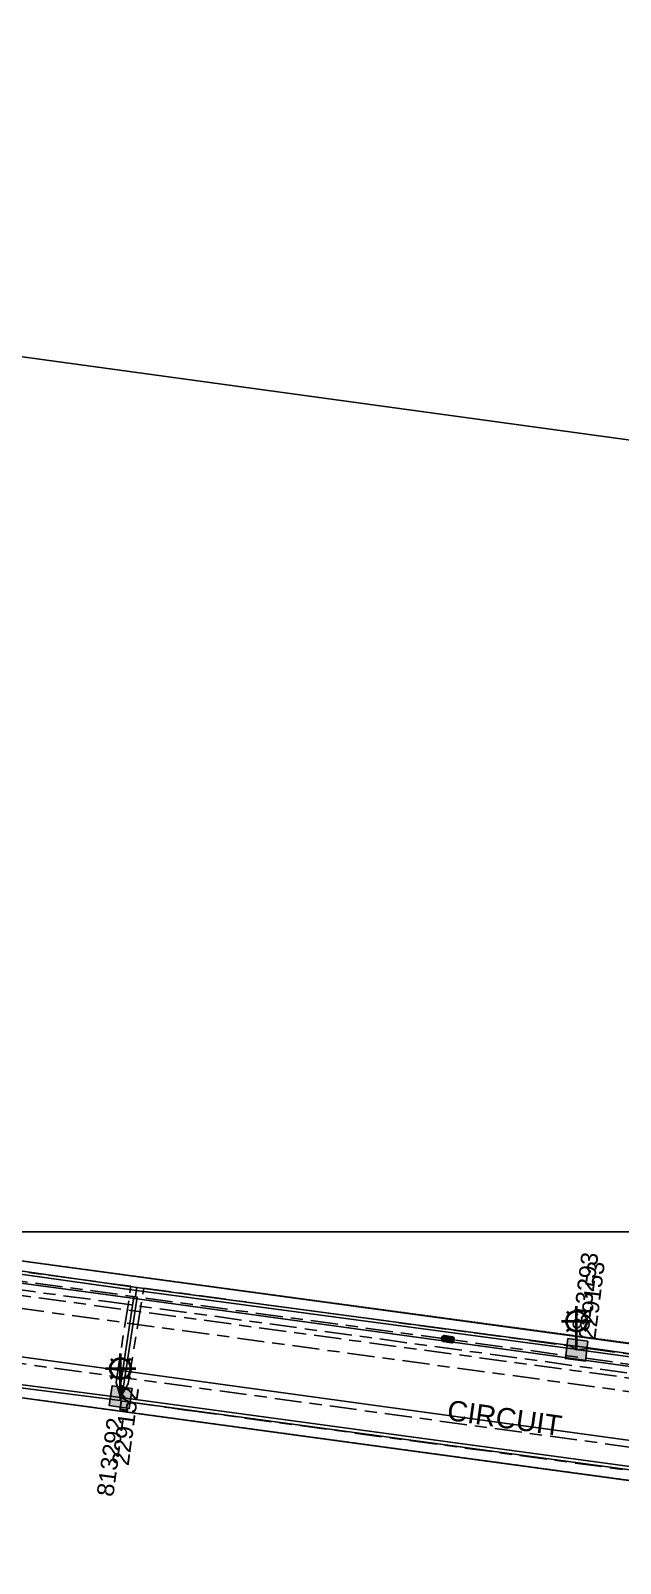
# Model space of a CAD drawing. Header units: metres. Extents: x 302931 to 308644, y 6253878 to 6257414.
# Drawn here: x 307449.4 to 307536.4, y 6255593 to 6255819.2 of the extents above; entities that cross this region are included whole.
import ezdxf
from ezdxf.enums import TextEntityAlignment as Align

# ---------------------------------------------------------------- set-up
doc = ezdxf.new("R2010")
doc.units = ezdxf.units.M
for name, pattern in [('Cable Exist UG', [8.2, 4, -1.2, 1.8, -1.2]), ('HIDDEN', [0.375, 0.25, -0.125]), ('HIDDEN2', [0.1875, 0.125, -0.0625])]:
    doc.linetypes.add(name, pattern=pattern)
doc.layers.get('0').update_dxf_attribs({"color": 6})
for name, color, linetype in [('_User EARTHING', 7, 'Continuous'), ('_User Miscellaneous3', 7, 'Continuous'), ('Duct_SP_EXT', 7, 'Continuous'), ('Equip_HV_EXT', 7, 'Continuous'), ('Equip_SP_SL_EXT', 7, 'Continuous'), ('Mains_HV_EXT', 7, 'Continuous'), ('Mains_HV_MOD', 3, 'Continuous'), ('Mains_SL_EXT', 7, 'Continuous'), ('Mains_TR_EXT', 7, 'Continuous'), ('SupportsUG_SP_LV_SL_EXT', 7, 'Continuous'), ('Trench_SP_EXT', 7, 'Continuous')]:
    doc.layers.add(name, color=color, linetype=linetype)
for name, color, linetype, lineweight in [('Cadastre Land Parcels_SP_EXT', 9, 'Continuous', 5), ('Cadastre Other Property_SP_EXT', 9, 'HIDDEN', 5), ('Cadastre Road Names_SP_HV_LV_SL_EXT', 9, 'Continuous', 5)]:
    doc.layers.add(name, color=color, linetype=linetype, lineweight=lineweight)
doc.styles.add('COLUMN_LABEL', font='arial.ttf')
doc.styles.add('iecARIAL', font='arial.ttf', dxfattribs={"height": 2})
doc.styles.add('POLE_LABEL', font='arial.ttf')
doc.styles.get("Standard").update_dxf_attribs({"font": 'arial.ttf'})
doc.linetypes.add('Cable P UG', pattern='A,6,-0.5,["P",Standard,S=1.7,R=0,X=0.5,Y=-1],-2.9', length=9.4)
picture_1 = doc.add_image_def('image4.jpg', size_in_pixel=(5529, 1283))

# ---------------------------------------------------------------- blocks, each defined once
blk = doc.blocks.new('COLUMN_EXT')
blk.add_hatch(color=256).paths.add_polyline_path([(-1.49, 1.48), (-1.49, -1.49), (1.48, -1.49), (1.48, 1.48)])
blk.add_lwpolyline([(-1.49, -1.49), (1.48, -1.49), (1.48, 1.48), (-1.49, 1.48)], close=True)
for tag, height, style, flags, p in [('ASSET_NUM', 2.5, 'COLUMN_LABEL', 8, (2, 2)), ('STRUCTURE_PLANT_NUMBER', 0.2, 'POLE_LABEL', 9, (1.81, 0.03)), ('STREET_CODE', 0.2, 'COLUMN_LABEL', 9, (1.81, -0.2))]:
    blk.add_attdef(tag, text='', height=height, dxfattribs=dict(style=style, flags=flags)).set_placement(p, align=Align.MIDDLE_LEFT)
at = {"flags": 1}
blk.add_attdef('Z', (1.81, -2.35), '', height=0.2, dxfattribs=at)
at = {"flags": 9}
for tag, p in [('COLUMN_TYPE', (1.81, -0.4)), ('OWNED_BY', (1.81, -0.6)), ('STATE', (1.81, -0.8)), ('USAGE', (1.81, -1)), ('STREETNAME', (1.81, -1.6)), ('SUBURB', (1.81, -1.8)), ('LEGEND', (1.81, -1.2)), ('LOCATION', (1.81, -1.4)), ('NOTES', (1.81, -2))]:
    blk.add_attdef(tag, text='', height=0.2, dxfattribs=at).set_placement(p, align=Align.MIDDLE_LEFT)
blk = doc.blocks.new('SL_LANTERN_EXT')
at = {"lineweight": 40}
for p, q in [((-1.46, 5.68), (-1.06, 5.28)), ((0, 1.97), (0, 6.47)), ((1.46, 5.68), (1.06, 5.28)), ((-2.25, 4.22), (2.25, 4.22)), ((-1.46, 2.76), (-1.06, 3.16)), ((0, 0), (0, 2.72)), ((1.46, 2.76), (1.06, 3.16))]:
    blk.add_line(p, q, dxfattribs=at)
blk.add_circle((0, 4.22), 1.5, dxfattribs=at)
at = {"style": 'iecARIAL', "flags": 8}
blk.add_attdef('ASSET_NUM', (1.5, 1.5), '', height=2.5, dxfattribs=at)
for tag, p, height, flags in [('OPERATING_VOLTAGE', (0.98, -1.65), 0.2, 9), ('ORIENTATION', (0.98, -1.85), 0.2, 9), ('OWNED_BY', (0.98, -2.05), 0.2, 9), ('STATE', (0.98, -2.25), 0.2, 9), ('CONSTRUCTED_VOLTAGE', (0.98, -0.65), 0.2, 9), ('CONTROL_TYPE', (0.98, -0.85), 0.2, 9), ('LANTERN_PURPOSE', (0.98, -1.05), 0.2, 9), ('LANTERN_TYPE', (0.98, -1.25), 0.2, 9), ('NO_PHASES', (0.98, -1.45), 0.2, 9), ('USAGE', (0.98, -2.45), 0.2, 9), ('LNUMBER', (2.18, -3.25), 2.5, 8), ('CEXIST', (0.98, -2.65), 0.2, 9), ('CNEW', (0.98, -2.85), 0.2, 9), ('CNUMBER', (0.98, -3.05), 0.2, 9), ('CREMOVE', (0.98, -3.25), 0.2, 9), ('CREPLACE', (0.98, -3.45), 0.2, 9), ('LKINGHEIGHT', (0.98, -3.65), 0.2, 9), ('LBRACKET', (0.98, -3.85), 0.2, 9), ('LBRACKETVOCAB', (0.98, -4.05), 0.2, 9), ('LCATEGORY', (0.98, -4.25), 0.2, 9), ('LCHARGE1', (0.98, -4.45), 0.2, 9), ('LCHARGE1PERCENT', (0.98, -4.65), 0.2, 9), ('LCHARGE2', (0.98, -4.85), 0.2, 9), ('LCHARGE2PERCENT', (0.98, -5.05), 0.2, 9), ('LCHARGE3', (0.98, -5.25), 0.2, 9), ('LCHARGE3PERCENT', (0.98, -5.45), 0.2, 9), ('LEXIST', (0.98, -5.65), 0.2, 9), ('LLAMP', (0.98, -5.85), 0.2, 9), ('LLAMPVOCAB', (0.98, -6.05), 0.2, 9), ('LMAST', (0.98, -6.25), 0.2, 9), ('LMASTVOCAB', (0.98, -6.45), 0.2, 9), ('LNEW', (0.98, -6.65), 0.2, 9), ('LANTNUMBER', (0.98, -6.85), 0.2, 9), ('LOUTREACH', (0.98, -7.25), 0.2, 9), ('LOUTREACHVOCAB', (0.98, -7.45), 0.2, 9), ('LRATECODE', (0.98, -7.65), 0.2, 9), ('LREMOVE', (0.98, -7.85), 0.2, 9), ('LREPLACE', (0.98, -8.05), 0.2, 9), ('LTYPE', (0.98, -8.25), 0.2, 9), ('LTYPEVOCAB', (0.98, -8.45), 0.2, 9), ('LEGEND', (0.98, -8.65), 0.2, 9), ('LOCATION', (0.98, -8.85), 0.2, 9), ('NOTES', (0.98, -9.05), 0.2, 9), ('STREETNAME', (0.98, -9.25), 0.2, 9), ('SUBURB', (0.98, -9.45), 0.2, 1)]:
    blk.add_attdef(tag, p, '', height=height, dxfattribs=dict(flags=flags))
blk = doc.blocks.new('HV_STJ_EXT')
h = blk.add_hatch(color=256)
edge = h.paths.add_edge_path()
edge.add_ellipse((-0.59, 0.13), major_axis=(0.226, 0.226), ratio=1, start_angle=45, end_angle=135)
edge.add_line((-0.91, 0.13), (-0.91, -0.13))
edge.add_ellipse((-0.59, -0.13), major_axis=(0.226, 0.226), ratio=1, start_angle=135, end_angle=225)
edge.add_line((-0.59, -0.45), (0.59, -0.45))
edge.add_ellipse((0.59, -0.13), major_axis=(-0.226, 0.226), ratio=1, start_angle=135, end_angle=225)
edge.add_line((0.91, -0.13), (0.91, 0.13))
edge.add_ellipse((0.59, 0.13), major_axis=(-0.226, 0.226), ratio=1, start_angle=225, end_angle=315)
edge.add_line((0.59, 0.45), (-0.59, 0.45))
blk.add_lwpolyline([(-0.91, 0.13), (-0.91, -0.13, 0.414214), (-0.59, -0.45), (0.59, -0.45, 0.414214), (0.91, -0.13), (0.91, 0.13, 0.414214), (0.59, 0.45), (-0.59, 0.45, 0.414214)], format="xyb", close=True)
for tag, flags, p in [('ORIENTATION', 9, (1.5, 0)), ('Z', 1, (1.5, -0.8)), ('USAGE', 9, (1.5, -0.2)), ('LEGEND', 9, (1.5, -0.4)), ('NOTES', 9, (1.5, -0.6))]:
    blk.add_attdef(tag, text='', height=0.2, dxfattribs=dict(flags=flags)).set_placement(p, align=Align.MIDDLE_LEFT)

msp = doc.modelspace()

# ---------------------------------------------------------------- linework, layer by layer
at = {"layer": '_User EARTHING', "linetype": 'Cable P UG'}
for points in [[(307351.28, 6255701.74), (307343.65, 6255653.1), (307343.65, 6255653.1, 0.430853), (307348.58, 6255647.71), (307348.58, 6255647.71), (307348.64, 6255647.71), (307460.41, 6255632.7), (307460.41, 6255632.7), (307826.36, 6255582.48), (307826.36, 6255582.48, 0.423844), (307827.04, 6255583.02), (307827.04, 6255583.02), (307827.82, 6255590.49)], [(307344.9, 6255692.08), (307338.9, 6255653.85), (307338.32, 6255643.08), (307338.32, 6255643.08, 0.362494), (307343.98, 6255637.78), (307343.98, 6255637.78), (307344.09, 6255637.79), (307871.27, 6255565.38), (307871.27, 6255565.38, 0.351347), (307876.48, 6255568.65), (307876.48, 6255568.65), (307878.35, 6255580.93)]]:
    msp.add_lwpolyline(points, format="xyb", dxfattribs=at)
at = {"layer": 'Cadastre Land Parcels_SP_EXT', "linetype": 'Continuous'}
for points in [[(307405.82, 6255896.4), (307389.98, 6255779.03), (307582.38, 6255752.68)], [(307582.38, 6255752.68), (307389.98, 6255779.03)], [(307558.8, 6255622.56), (307416.05, 6255642)], [(307416.05, 6255642), (307558.8, 6255622.56)], [(307413.33, 6255622.18), (307588.46, 6255598.32)], [(307588.46, 6255598.32), (307413.33, 6255622.18)]]:
    msp.add_lwpolyline(points, dxfattribs=at)
at = {"layer": 'Cadastre Other Property_SP_EXT', "linetype": 'HIDDEN2'}
msp.add_lwpolyline([(307568.19, 6255621.4), (307429.24, 6255640.19), (307429.24, 6255640.19), (307412.45, 6255642.68), (307392.45, 6255645.72), (307389.65, 6255625.04), (307402.09, 6255623.39), (307412.68, 6255622.27), (307457.83, 6255616.18), (307588.39, 6255598.41)], dxfattribs=at)
at = {"layer": 'Duct_SP_EXT'}
for p, q in [((307425.43, 6255639.34), (307465.02, 6255633.74)), ((307425.36, 6255638.86), (307464.96, 6255633.27)), ((307464.96, 6255633.27), (307464.99, 6255633.5)), ((307464.96, 6255633.27), (307464.99, 6255633.5)), ((307464.96, 6255633.27), (307529.7, 6255624.62)), ((307465.02, 6255633.74), (307464.99, 6255633.5)), ((307465.02, 6255633.74), (307464.99, 6255633.5)), ((307465.02, 6255633.74), (307529.77, 6255625.1)), ((307462.6, 6255619.25), (307464.59, 6255632.39)), ((307463.07, 6255619.18), (307465.07, 6255632.32)), ((307464.59, 6255632.39), (307464.83, 6255632.35)), ((307465.07, 6255632.32), (307464.83, 6255632.35)), ((307529.7, 6255624.62), (307529.74, 6255624.86)), ((307529.7, 6255624.62), (307529.86, 6255624.6)), ((307529.77, 6255625.1), (307529.74, 6255624.86)), ((307529.77, 6255625.1), (307529.93, 6255625.08)), ((307529.86, 6255624.6), (307529.89, 6255624.84)), ((307529.86, 6255624.6), (307529.89, 6255624.84)), ((307529.86, 6255624.6), (307556.95, 6255620.81)), ((307529.93, 6255625.08), (307529.89, 6255624.84)), ((307529.93, 6255625.08), (307529.89, 6255624.84)), ((307529.93, 6255625.08), (307557.02, 6255621.28)), ((307442.67, 6255619.61), (307462.54, 6255617.04)), ((307442.73, 6255620.09), (307462.6, 6255617.52)), ((307462.56, 6255618.96), (307462.6, 6255619.25)), ((307462.6, 6255619.25), (307462.84, 6255619.22)), ((307463.07, 6255619.18), (307462.84, 6255619.22)), ((307463.03, 6255618.9), (307463.07, 6255619.18)), ((307462.54, 6255617.04), (307462.57, 6255617.28)), ((307462.54, 6255617.04), (307462.62, 6255617.03)), ((307462.56, 6255618.96), (307462.8, 6255618.93)), ((307462.6, 6255617.52), (307462.57, 6255617.28)), ((307462.6, 6255617.52), (307462.68, 6255617.51)), ((307462.62, 6255617.03), (307462.65, 6255617.27)), ((307462.62, 6255617.03), (307462.65, 6255617.27)), ((307462.62, 6255617.03), (307591.47, 6255599.51)), ((307462.68, 6255617.51), (307462.65, 6255617.27)), ((307462.68, 6255617.5), (307462.65, 6255617.27)), ((307462.68, 6255617.5), (307591.53, 6255599.99)), ((307463.03, 6255618.9), (307462.8, 6255618.93))]:
    msp.add_line(p, q, dxfattribs=at)
at = {"layer": 'Mains_HV_EXT', "linetype": 'Cable Exist UG', "flags": 128}
msp.add_lwpolyline([(307370.42, 6255668.06), (307370.93, 6255663.51), (307371.77, 6255659), (307373.15, 6255653.85), (307374.79, 6255649.23), (307376.6, 6255645.92), (307379.73, 6255642.25), (307383.63, 6255639.38), (307387.57, 6255637.64), (307391.69, 6255636.74), (307399.1, 6255635.72), (307400.71, 6255637.51), (307410.16, 6255635.79), (307563.74, 6255614.82), (307819.28, 6255580.02), (307821.3, 6255581.76), (307837.91, 6255579.54), (307839.45, 6255591.82), (307841.15, 6255592.5)], dxfattribs=at)
at = {"layer": 'Mains_HV_EXT', "linetype": 'Cable Exist UG'}
for points in [[(307510.92, 6255626.11), (307422.65, 6255638.1), (307412.73, 6255639.47)], [(307559.59, 6255619.37), (307510.92, 6255626.11)]]:
    msp.add_lwpolyline(points, dxfattribs=at)
at = {"layer": 'Mains_HV_MOD', "linetype": 'Cable Exist UG', "flags": 128}
msp.add_lwpolyline([(307372.41, 6255668.22), (307373.28, 6255661.62), (307375.06, 6255654.44), (307376.82, 6255649.59), (307380.06, 6255644.75), (307383.38, 6255641.89), (307386.37, 6255640.24), (307390.07, 6255639.03), (307393.92, 6255638.45), (307397.36, 6255637.98), (307399.75, 6255639.66), (307409.45, 6255637.94), (307422.84, 6255635.97), (307529.41, 6255621.5), (307565.02, 6255616.66), (307818.07, 6255582.15), (307820.43, 6255583.92), (307836.01, 6255581.79), (307836.64, 6255585.97), (307836.83, 6255590.96), (307832, 6255591.75)], dxfattribs=at)
at = {"layer": 'Mains_SL_EXT', "linetype": 'Cable Exist UG'}
for points in [[(307462.63, 6255617.55), (307461.95, 6255619.73), (307464.15, 6255633.91), (307464.15, 6255633.91), (307415.99, 6255640.42), (307406.63, 6255641.98), (307397.06, 6255643.54), (307393.69, 6255641.51), (307389.9, 6255642.16), (307387.96, 6255642.82), (307386.11, 6255643.72), (307384.07, 6255645.1), (307382, 6255647.09), (307380.98, 6255648.38), (307379.91, 6255650.13), (307378.75, 6255652.87), (307377.15, 6255658.04), (307375.75, 6255665.18), (307375.31, 6255669.87), (307375.48, 6255678.7), (307375.48, 6255678.7), (307379.15, 6255706.82), (307386.3, 6255707.74)], [(307462.63, 6255617.55), (307463.74, 6255619.53), (307466.06, 6255633.64), (307466.06, 6255633.64), (307528.94, 6255625.12), (307529.92, 6255624.53)], [(307529.92, 6255624.53), (307531.61, 6255624.75), (307561.36, 6255620.66), (307561.36, 6255620.66), (307579.21, 6255618.25), (307662.89, 6255606.89), (307664.74, 6255605.98)]]:
    msp.add_lwpolyline(points, dxfattribs=at)
msp.add_lwpolyline([(307462.63, 6255617.55), (307463.97, 6255616.82), (307463.97, 6255616.82), (307470.11, 6255615.96), (307470.11, 6255615.96, 0.006306), (307472.81, 6255615.58), (307472.81, 6255615.58), (307589.58, 6255599.68), (307591.44, 6255600.26)], format="xyb", dxfattribs=at)
at = {"layer": 'Mains_TR_EXT', "linetype": 'Cable Exist UG'}
for points in [[(307350.28, 6255701.82), (307342.65, 6255653.21), (307342.65, 6255653.21, 0.433012), (307348.57, 6255646.71), (307348.57, 6255646.71), (307460.27, 6255631.71), (307827.15, 6255581.37), (307827.15, 6255581.37, 0.406851), (307827.93, 6255581.94), (307827.93, 6255581.94), (307828.95, 6255592.04)], [(307879.61, 6255582.39), (307877.46, 6255568.41), (307877.46, 6255568.41, -0.356399), (307871.15, 6255564.39), (307871.15, 6255564.39), (307344.06, 6255636.78), (307344.06, 6255636.78, -0.376432), (307337.32, 6255643.11), (307337.32, 6255643.11), (307337.9, 6255653.96), (307337.9, 6255653.96), (307343.91, 6255692.21)]]:
    msp.add_lwpolyline(points, format="xyb", dxfattribs=at)
at = {"layer": 'Trench_SP_EXT', "linetype": 'Cable Exist UG'}
for points in [[(307464.85, 6255632.39), (307464.97, 6255633.55)], [(307462.63, 6255617.55), (307462.82, 6255618.95)]]:
    msp.add_lwpolyline(points, dxfattribs=at)

# ---------------------------------------------------------------- block references
at = {"layer": 'Equip_HV_EXT', "rotation": 351.8698979146832}
msp.add_blockref('HV_STJ_EXT', (307510.93, 6255626.11), dxfattribs=at)
at = {"layer": 'Equip_SP_SL_EXT'}
ref = msp.add_blockref('SL_LANTERN_EXT', (307529.92, 6255624.53), dxfattribs=at)
ref.add_attrib('ASSET_NUM', '229153', dxfattribs={"layer": '0', "height": 2.5, "rotation": 82.9264, "style": 'iecARIAL'}).set_placement((307531.42, 6255626.03), align=Align.MIDDLE_LEFT)
ref = msp.add_blockref('SL_LANTERN_EXT', (307462.63, 6255617.55), dxfattribs=at)
ref.add_attrib('ASSET_NUM', '229152', dxfattribs={"layer": '0', "height": 2.5, "rotation": 82.2855, "style": 'iecARIAL'}).set_placement((307464.13, 6255619.05), align=Align.MIDDLE_RIGHT)
at = {"layer": 'SupportsUG_SP_LV_SL_EXT'}
ref = msp.add_blockref('COLUMN_EXT', (307529.92, 6255624.53), dxfattribs=dict(at, rotation=172.9774040549517))
ref.add_attrib('ASSET_NUM', '813293', dxfattribs={"layer": '0', "height": 2.5, "rotation": 82.9264, "style": 'COLUMN_LABEL'}).set_placement((307529.23, 6255627.51), align=Align.TOP_LEFT)
ref = msp.add_blockref('COLUMN_EXT', (307462.63, 6255617.55), dxfattribs=dict(at, rotation=171.7549286725938))
ref.add_attrib('ASSET_NUM', '813292', dxfattribs={"layer": '0', "height": 2.5, "rotation": 82.2855, "style": 'COLUMN_LABEL'}).set_placement((307460.64, 6255614.65), align=Align.TOP_RIGHT)

# ---------------------------------------------------------------- texts
at = {"layer": 'Cadastre Road Names_SP_HV_LV_SL_EXT'}
msp.add_text('BELLEVUE                                                                                                                                                 CIRCUIT', height=3, rotation=351.8915, dxfattribs=at).set_placement((307322.09, 6255641.07))

# ---------------------------------------------------------------- pictures from other files: only their frames are drawn
at = {"layer": '_User Miscellaneous3'}
image = msp.add_image(picture_1, insert=(307404.68, 6255546.17), size_in_units=(412.72, 95.77), dxfattribs=dict(at, fade=50))
image.dxf.flags = 7

doc.saveas('drawing.dxf')
